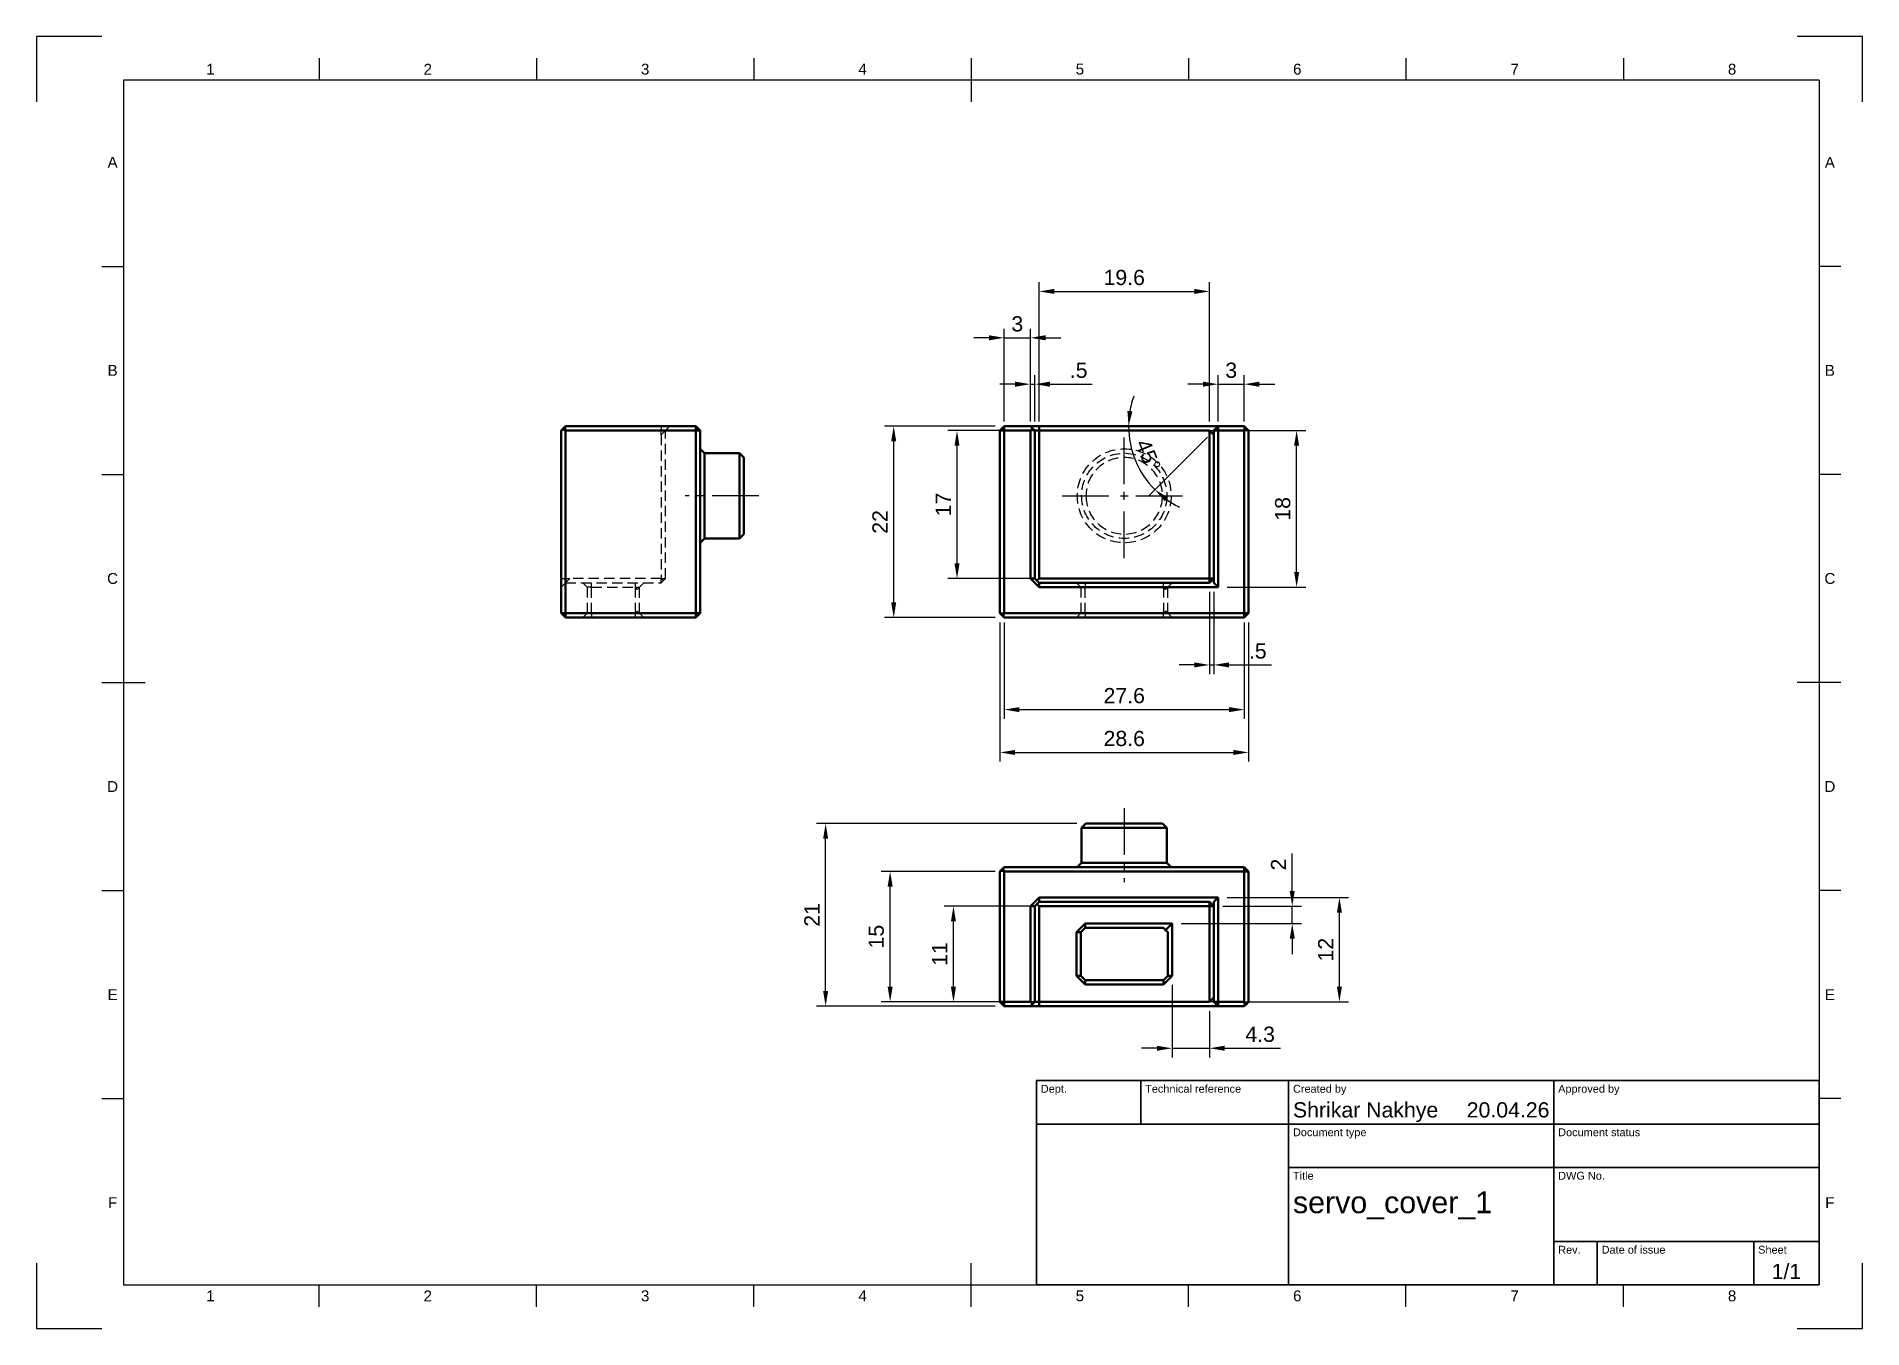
# Model space of a CAD drawing. Header units: millimetres. Extents: x 0 to 420, y 0 to 297.
import ezdxf
from ezdxf.enums import TextEntityAlignment as Align

# ---------------------------------------------------------------- set-up
doc = ezdxf.new("R2010")
doc.units = ezdxf.units.MM
doc.header["$LTSCALE"] = 0.75
doc.linetypes.add('CENTER2', pattern=[28.575, 19.05, -3.175, 3.175, -3.175])
doc.linetypes.add('HIDDEN2', pattern=[4.7625, 3.175, -1.5875])
for name, color, linetype, lineweight in [('BORDER', 7, 'Continuous', 25), ('FD_Dimensions', 7, 'Continuous', 25), ('Hidden', 7, 'HIDDEN2', 25), ('Smart Centers', 7, 'CENTER2', 25), ('TITLEBLOCK', 7, 'Continuous', 35), ('Visible', 7, 'Continuous', 50)]:
    doc.layers.add(name, color=color, linetype=linetype, lineweight=lineweight)
doc.styles.add('FusionTitle', font='Arial.ttf')
doc.styles.get("Standard").update_dxf_attribs({"font": 'Arial.ttf'})
doc.dimstyles.new('Dim-ISO-25', dxfattribs={"dimtxt": 3.5, "dimasz": 3.5, "dimexe": 2.1, "dimexo": 2.1, "dimgap": 1.4, "dimtad": 1, "dimzin": 12, "dimdsep": 46, "dimtxsty": 'Standard', "dimcen": 0, "dimazin": 3, "dimtp": 0.1, "dimtm": 0.1, "dimtfac": 0.714286, "dimtmove": 0, "dimatfit": 3, "dimfxl": 1, "dimtzin": 12, "dimarcsym": 0})

# ---------------------------------------------------------------- blocks, each defined once
blk = doc.blocks.new('ISO_A3_SHEET')
at = {"layer": 'BORDER'}
for p, q in [((65, 292), (65, 287)), ((115, 292), (115, 287)), ((165, 292), (165, 287)), ((215, 292), (215, 282)), ((265, 292), (265, 287)), ((315, 292), (315, 287)), ((365, 292), (365, 287)), ((410, 287), (20, 287)), ((20, 287), (20, 10)), ((410, 287), (410, 10)), ((15, 244.16666), (20, 244.16666)), ((415, 244.16666), (410, 244.16666)), ((15, 196.33333), (20, 196.33333)), ((415, 196.33333), (410, 196.33333)), ((15, 148.5), (25, 148.5)), ((415, 148.5), (405, 148.5)), ((15, 100.66667), (20, 100.66667)), ((415, 100.66667), (410, 100.66667)), ((15, 52.83334), (20, 52.83334)), ((415, 52.83334), (410, 52.83334)), ((215, 5), (215, 15)), ((20, 10), (410, 10)), ((65, 5), (65, 10)), ((115, 5), (115, 10)), ((165, 5), (165, 10)), ((265, 5), (265, 10)), ((315, 5), (315, 10)), ((365, 5), (365, 10))]:
    blk.add_line(p, q, dxfattribs=at)
at = {"layer": 'Defpoints'}
for p, q in [((15, 297), (0, 297)), ((0, 297), (0, 282)), ((420, 297), (405, 297)), ((420, 282), (420, 297)), ((0, 15), (0, 0)), ((420, 0), (420, 15)), ((0, 0), (15, 0)), ((405, 0), (420, 0))]:
    blk.add_line(p, q, dxfattribs=at)
at = {"layer": 'BORDER', "style": 'FusionTitle'}
for s, p in [('1', (40, 289.5)), ('2', (90, 289.5)), ('3', (140, 289.5)), ('4', (190, 289.5)), ('5', (240, 289.5)), ('6', (290, 289.5)), ('7', (340, 289.5)), ('8', (390, 289.5)), ('A', (17.5, 268.08333)), ('A', (412.5, 268.08333)), ('B', (17.5, 220.25)), ('B', (412.5, 220.25)), ('C', (17.5, 172.41667)), ('C', (412.5, 172.41667)), ('D', (17.5, 124.58334)), ('D', (412.5, 124.58334)), ('E', (17.5, 76.75001)), ('E', (412.5, 76.75001)), ('F', (17.5, 28.91668)), ('F', (412.5, 28.91668)), ('1', (40, 7.5)), ('2', (90, 7.5)), ('3', (140, 7.5)), ('4', (190, 7.5)), ('5', (240, 7.5)), ('6', (290, 7.5)), ('7', (340, 7.5)), ('8', (390, 7.5))]:
    blk.add_text(s, height=2.5, dxfattribs=at).set_placement(p, align=Align.MIDDLE)
blk = doc.blocks.new('ISO_TITLEBLOCK')
at = {"layer": 'TITLEBLOCK'}
for p, q in [((0, 47), (-180, 47)), ((-180, 47), (-180, 0)), ((-156, 37), (-156, 47)), ((-122, 0), (-122, 47)), ((-61, 0), (-61, 47)), ((0, 0), (0, 47)), ((-180, 37), (0, 37)), ((-122, 27), (0, 27)), ((-61, 10), (0, 10)), ((-51, 0), (-51, 10)), ((-15, 0), (-15, 10)), ((-180, 0), (0, 0))]:
    blk.add_line(p, q, dxfattribs=at)
at = {"layer": 'TITLEBLOCK', "style": 'FusionTitle'}
for s, p in [('Dept.', (-179, 46)), ('Technical reference', (-155, 46)), ('Created by', (-121, 46)), ('Approved by', (-60, 46)), ('Document type', (-121, 36)), ('Document status', (-60, 36)), ('Title', (-121, 26)), ('DWG No.', (-60, 26)), ('Rev.', (-60, 9)), ('Date of issue', (-50, 9)), ('Sheet', (-14, 9))]:
    blk.add_text(s, height=1.8, dxfattribs=at).set_placement(p, align=Align.TOP_LEFT)
for tag, height, p in [('DEPT', 3.5, (-179, 42)), ('TECHNICAL_REFERENCE', 3.5, (-155, 42)), ('CREATED_BY', 3.5, (-121, 42)), ('APPROVED_BY', 3.5, (-60, 42)), ('DOCUMENT_TYPE', 3.5, (-121, 32)), ('DOCUMENT_STATUS', 3.5, (-60, 32)), ('TITLE_1', 5, (-121, 21.5)), ('TITLE_2', 5, (-121, 14)), ('TITLE_3', 5, (-121, 6.5)), ('DATE_OF_ISSUE', 3.5, (-50, 5))]:
    blk.add_attdef(tag, text='', height=height, dxfattribs=at).set_placement(p, align=Align.TOP_LEFT)
for tag, p in [('CREATED_DATE', (-62, 42)), ('APPROVED_DATE', (-0.99, 42))]:
    blk.add_attdef(tag, text='', height=3.5, dxfattribs=at).set_placement(p, align=Align.TOP_RIGHT)
for tag, height, p in [('DRAWING_NUMBER', 5, (-30.5, 19.75)), ('REV', 3.5, (-56, 4.85)), ('SHEET', 3.5, (-7.5, 4.85))]:
    blk.add_attdef(tag, text='', height=height, dxfattribs=at).set_placement(p, align=Align.TOP_CENTER)
blk = doc.blocks.new('*U6')
at = {"layer": 'Smart Centers', "color": 0, "ltscale": 0.75, "transparency": 16777216}
for p, q in [((0, 2.678906), (0, 14.3)), ((-14.3, 0), (-2.678906, 0)), ((2.678906, 0), (14.3, 0)), ((0, -14.3), (0, -2.678906))]:
    blk.add_line(p, q, dxfattribs=at)
at = {"layer": 'Smart Centers', "color": 0, "linetype": 'Continuous', "ltscale": 0.75, "transparency": 16777216}
for p, q in [((-0.892969, 0), (0.892969, 0)), ((0, -0.892969), (0, 0.892969))]:
    blk.add_line(p, q, dxfattribs=at)
blk = doc.blocks.new('*U7')
at = {"layer": 'Smart Centers', "color": 0, "ltscale": 0.75, "transparency": 16777216}
blk.add_line((13, 0), (-4, 0), dxfattribs=at)
blk = doc.blocks.new('*U8')
at = {"layer": 'Smart Centers', "color": 0, "ltscale": 0.75, "transparency": 16777216}
blk.add_line((13, 0), (-4, 0), dxfattribs=at)
blk = doc.blocks.new('*U9')
at = {"layer": 'Smart Centers', "color": 0, "ltscale": 0.75, "transparency": 16777216}
blk.add_line((13, 0), (-4, 0), dxfattribs=at)
blk = doc.blocks.new('*U10')
at = {"layer": 'Smart Centers', "color": 0, "ltscale": 0.75, "transparency": 16777216}
blk.add_line((0, 13), (0, -4), dxfattribs=at)
blk = doc.blocks.new('*U11')
at = {"layer": 'Smart Centers', "color": 0, "ltscale": 0.75, "transparency": 16777216}
blk.add_line((13, 0), (-4, 0), dxfattribs=at)
blk = doc.blocks.new('*U12')
at = {"layer": 'Smart Centers', "color": 0, "ltscale": 0.75, "transparency": 16777216}
blk.add_line((0, 13), (0, -4), dxfattribs=at)
blk = doc.blocks.new('*D30')
at = {"layer": 'Defpoints', "color": 0, "transparency": 16777216}
for p in [(221.595313, 164.414063), (278.795312, 164.414063), (278.795312, 132.421875)]:
    blk.add_point(p, dxfattribs=at)
at = {"layer": 'FD_Dimensions', "color": 0, "lineweight": -2, "transparency": 16777216}
for p, q in [((221.595313, 162.314063), (221.595313, 130.321875)), ((278.795312, 162.314063), (278.795312, 130.321875)), ((225.095313, 132.421875), (275.295312, 132.421875))]:
    blk.add_line(p, q, dxfattribs=at)
at = {"layer": 'FD_Dimensions', "color": 0, "transparency": 16777216}
for points in [[(225.095313, 133.005208), (225.095313, 131.838542), (221.595313, 132.421875)], [(275.295312, 133.005208), (275.295312, 131.838542), (278.795312, 132.421875)]]:
    blk.add_solid(points, dxfattribs=at)
at = {"layer": 'FD_Dimensions', "color": 0, "transparency": 16777216, "insert": (250.195313, 135.60888), "char_height": 3.5, "attachment_point": 5}
blk.add_mtext('28.6', dxfattribs=at)
blk = doc.blocks.new('*D31')
at = {"layer": 'Defpoints', "color": 0, "transparency": 16777216}
for p in [(197.165625, 207.414063), (222.595313, 207.414063), (222.595313, 163.414063)]:
    blk.add_point(p, dxfattribs=at)
at = {"layer": 'FD_Dimensions', "color": 0, "lineweight": -2, "transparency": 16777216}
for p, q in [((220.495313, 207.414063), (195.065625, 207.414063)), ((197.165625, 166.914063), (197.165625, 203.914063)), ((220.495313, 163.414063), (195.065625, 163.414063))]:
    blk.add_line(p, q, dxfattribs=at)
at = {"layer": 'FD_Dimensions', "color": 0, "transparency": 16777216}
for points in [[(196.582292, 203.914063), (197.748958, 203.914063), (197.165625, 207.414063)], [(196.582292, 166.914063), (197.748958, 166.914063), (197.165625, 163.414063)]]:
    blk.add_solid(points, dxfattribs=at)
at = {"layer": 'FD_Dimensions', "color": 0, "transparency": 16777216, "insert": (194.008463, 185.414063), "char_height": 3.5, "attachment_point": 5, "rotation": 90}
blk.add_mtext('22', dxfattribs=at)
blk = doc.blocks.new('*D32')
at = {"layer": 'Defpoints', "color": 0, "transparency": 16777216}
for p in [(181.5125, 116.078125), (241.395313, 116.078125), (222.595313, 74.078125)]:
    blk.add_point(p, dxfattribs=at)
at = {"layer": 'FD_Dimensions', "color": 0, "lineweight": -2, "transparency": 16777216}
for p, q in [((239.295313, 116.078125), (179.4125, 116.078125)), ((181.5125, 77.578125), (181.5125, 112.578125)), ((220.495313, 74.078125), (179.4125, 74.078125))]:
    blk.add_line(p, q, dxfattribs=at)
at = {"layer": 'FD_Dimensions', "color": 0, "transparency": 16777216}
for points in [[(180.929167, 112.578125), (182.095833, 112.578125), (181.5125, 116.078125)], [(180.929167, 77.578125), (182.095833, 77.578125), (181.5125, 74.078125)]]:
    blk.add_solid(points, dxfattribs=at)
at = {"layer": 'FD_Dimensions', "color": 0, "transparency": 16777216, "insert": (178.355338, 95.078125), "char_height": 3.5, "attachment_point": 5, "rotation": 90}
blk.add_mtext('21', dxfattribs=at)
blk = doc.blocks.new('*D33')
at = {"layer": 'Defpoints', "color": 0, "transparency": 16777216}
for p in [(261.195313, 81.078125), (269.795312, 75.078125), (269.795312, 64.414062)]:
    blk.add_point(p, dxfattribs=at)
at = {"layer": 'FD_Dimensions', "color": 0, "lineweight": -2, "transparency": 16777216}
for p, q in [((261.195313, 78.978125), (261.195313, 62.314062)), ((269.795312, 72.978125), (269.795312, 62.314062)), ((257.695313, 64.414062), (254.195313, 64.414062)), ((261.195313, 64.414062), (269.795312, 64.414062)), ((273.295312, 64.414062), (286.108273, 64.414062))]:
    blk.add_line(p, q, dxfattribs=at)
at = {"layer": 'FD_Dimensions', "color": 0, "transparency": 16777216}
for points in [[(257.695313, 64.997396), (257.695313, 63.830729), (261.195313, 64.414062)], [(273.295312, 64.997396), (273.295312, 63.830729), (269.795312, 64.414062)]]:
    blk.add_solid(points, dxfattribs=at)
at = {"layer": 'FD_Dimensions', "color": 0, "transparency": 16777216, "insert": (281.451793, 67.602262), "char_height": 3.5, "attachment_point": 5}
blk.add_mtext('4.3', dxfattribs=at)
blk = doc.blocks.new('*D34')
at = {"layer": 'Defpoints', "color": 0, "transparency": 16777216}
for p in [(270.795312, 97.078125), (288.842188, 97.078125), (261.195313, 93.078125)]:
    blk.add_point(p, dxfattribs=at)
at = {"layer": 'FD_Dimensions', "color": 0, "lineweight": -2, "transparency": 16777216}
for p, q in [((288.842188, 100.578125), (288.842188, 109.196338)), ((272.895312, 97.078125), (290.942188, 97.078125)), ((288.842188, 93.078125), (288.842188, 97.078125)), ((263.295313, 93.078125), (290.942188, 93.078125)), ((288.842188, 89.578125), (288.842188, 86.078125))]:
    blk.add_line(p, q, dxfattribs=at)
at = {"layer": 'FD_Dimensions', "color": 0, "transparency": 16777216}
for points in [[(288.258854, 100.578125), (289.425521, 100.578125), (288.842188, 97.078125)], [(288.258854, 89.578125), (289.425521, 89.578125), (288.842188, 93.078125)]]:
    blk.add_solid(points, dxfattribs=at)
at = {"layer": 'FD_Dimensions', "color": 0, "transparency": 16777216, "insert": (285.685025, 106.637231), "char_height": 3.5, "attachment_point": 5, "rotation": 90}
blk.add_mtext('2', dxfattribs=at)
blk = doc.blocks.new('*D35')
at = {"layer": 'Defpoints', "color": 0, "transparency": 16777216}
for p in [(222.595313, 164.414063), (277.795312, 164.414063), (277.795312, 142.265625)]:
    blk.add_point(p, dxfattribs=at)
at = {"layer": 'FD_Dimensions', "color": 0, "lineweight": -2, "transparency": 16777216}
for p, q in [((222.595313, 162.314063), (222.595313, 140.165625)), ((277.795312, 162.314063), (277.795312, 140.165625)), ((226.095313, 142.265625), (274.295312, 142.265625))]:
    blk.add_line(p, q, dxfattribs=at)
at = {"layer": 'FD_Dimensions', "color": 0, "transparency": 16777216}
for points in [[(226.095313, 142.848958), (226.095313, 141.682292), (222.595313, 142.265625)], [(274.295312, 142.848958), (274.295312, 141.682292), (277.795312, 142.265625)]]:
    blk.add_solid(points, dxfattribs=at)
at = {"layer": 'FD_Dimensions', "color": 0, "transparency": 16777216, "insert": (250.195313, 145.45263), "char_height": 3.5, "attachment_point": 5}
blk.add_mtext('27.6', dxfattribs=at)
blk = doc.blocks.new('*D36')
at = {"layer": 'Defpoints', "color": 0, "transparency": 16777216}
for p in [(269.795312, 238.40625), (230.595313, 206.414063), (269.795312, 206.414063)]:
    blk.add_point(p, dxfattribs=at)
at = {"layer": 'FD_Dimensions', "color": 0, "lineweight": -2, "transparency": 16777216}
for p, q in [((230.595313, 208.514063), (230.595313, 240.50625)), ((269.795312, 208.514063), (269.795312, 240.50625)), ((234.095313, 238.40625), (266.295312, 238.40625))]:
    blk.add_line(p, q, dxfattribs=at)
at = {"layer": 'FD_Dimensions', "color": 0, "transparency": 16777216}
for points in [[(234.095313, 238.989583), (234.095313, 237.822917), (230.595313, 238.40625)], [(266.295312, 238.989583), (266.295312, 237.822917), (269.795312, 238.40625)]]:
    blk.add_solid(points, dxfattribs=at)
at = {"layer": 'FD_Dimensions', "color": 0, "transparency": 16777216, "insert": (250.195313, 241.593255), "char_height": 3.5, "attachment_point": 5}
blk.add_mtext('19.6', dxfattribs=at)
blk = doc.blocks.new('*D37')
at = {"layer": 'Defpoints', "color": 0, "transparency": 16777216}
for p in [(271.795312, 206.414063), (289.842187, 206.414063), (271.795312, 170.414063)]:
    blk.add_point(p, dxfattribs=at)
at = {"layer": 'FD_Dimensions', "color": 0, "lineweight": -2, "transparency": 16777216}
for p, q in [((273.895312, 206.414063), (291.942187, 206.414063)), ((289.842187, 173.914063), (289.842187, 202.914063)), ((273.895312, 170.414063), (291.942187, 170.414063))]:
    blk.add_line(p, q, dxfattribs=at)
at = {"layer": 'FD_Dimensions', "color": 0, "transparency": 16777216}
for points in [[(289.258854, 202.914063), (290.425521, 202.914063), (289.842187, 206.414063)], [(289.258854, 173.914063), (290.425521, 173.914063), (289.842187, 170.414063)]]:
    blk.add_solid(points, dxfattribs=at)
at = {"layer": 'FD_Dimensions', "color": 0, "transparency": 16777216, "insert": (286.655182, 188.414063), "char_height": 3.5, "attachment_point": 5, "rotation": 90}
blk.add_mtext('18', dxfattribs=at)
blk = doc.blocks.new('*D38')
at = {"layer": 'Defpoints', "color": 0, "transparency": 16777216}
for p in [(211.728125, 206.414063), (230.595313, 206.414063), (230.595313, 172.414063)]:
    blk.add_point(p, dxfattribs=at)
at = {"layer": 'FD_Dimensions', "color": 0, "lineweight": -2, "transparency": 16777216}
for p, q in [((228.495313, 206.414063), (209.628125, 206.414063)), ((211.728125, 175.914063), (211.728125, 202.914063)), ((228.495313, 172.414063), (209.628125, 172.414063))]:
    blk.add_line(p, q, dxfattribs=at)
at = {"layer": 'FD_Dimensions', "color": 0, "transparency": 16777216}
for points in [[(211.144792, 202.914063), (212.311458, 202.914063), (211.728125, 206.414063)], [(211.144792, 175.914063), (212.311458, 175.914063), (211.728125, 172.414063)]]:
    blk.add_solid(points, dxfattribs=at)
at = {"layer": 'FD_Dimensions', "color": 0, "transparency": 16777216, "insert": (208.570963, 189.414063), "char_height": 3.5, "attachment_point": 5, "rotation": 90}
blk.add_mtext('17', dxfattribs=at)
blk = doc.blocks.new('*D39')
at = {"layer": 'Defpoints', "color": 0, "transparency": 16777216}
for p in [(277.795312, 217.078125), (271.795312, 206.414063), (277.795312, 206.414063)]:
    blk.add_point(p, dxfattribs=at)
at = {"layer": 'FD_Dimensions', "color": 0, "lineweight": -2, "transparency": 16777216}
for p, q in [((271.795312, 208.514063), (271.795312, 219.178125)), ((277.795312, 208.514063), (277.795312, 219.178125)), ((268.295312, 217.078125), (264.795312, 217.078125)), ((271.795312, 217.078125), (277.795312, 217.078125)), ((281.295312, 217.078125), (284.795312, 217.078125))]:
    blk.add_line(p, q, dxfattribs=at)
at = {"layer": 'FD_Dimensions', "color": 0, "transparency": 16777216}
for points in [[(268.295312, 217.661458), (268.295312, 216.494792), (271.795312, 217.078125)], [(281.295312, 217.661458), (281.295312, 216.494792), (277.795312, 217.078125)]]:
    blk.add_solid(points, dxfattribs=at)
at = {"layer": 'FD_Dimensions', "color": 0, "transparency": 16777216, "insert": (274.795312, 220.266324), "char_height": 3.5, "attachment_point": 5}
blk.add_mtext('3', dxfattribs=at)
blk = doc.blocks.new('*D40')
at = {"layer": 'Defpoints', "color": 0, "transparency": 16777216}
for p in [(228.595313, 227.742188), (222.595313, 206.414063), (228.595313, 206.414063)]:
    blk.add_point(p, dxfattribs=at)
at = {"layer": 'FD_Dimensions', "color": 0, "lineweight": -2, "transparency": 16777216}
for p, q in [((219.095313, 227.742188), (215.595313, 227.742188)), ((222.595313, 208.514063), (222.595313, 229.842188)), ((222.595313, 227.742188), (228.595313, 227.742188)), ((228.595313, 208.514063), (228.595313, 229.842188)), ((232.095313, 227.742188), (235.595313, 227.742188))]:
    blk.add_line(p, q, dxfattribs=at)
at = {"layer": 'FD_Dimensions', "color": 0, "transparency": 16777216}
for points in [[(219.095313, 228.325521), (219.095313, 227.158854), (222.595313, 227.742188)], [(232.095313, 228.325521), (232.095313, 227.158854), (228.595313, 227.742188)]]:
    blk.add_solid(points, dxfattribs=at)
at = {"layer": 'FD_Dimensions', "color": 0, "transparency": 16777216, "insert": (225.595313, 230.930387), "char_height": 3.5, "attachment_point": 5}
blk.add_mtext('3', dxfattribs=at)
blk = doc.blocks.new('*D41')
at = {"layer": 'Defpoints', "color": 0, "transparency": 16777216}
for p in [(269.795312, 171.414063), (270.795312, 171.414063), (270.795312, 152.546875)]:
    blk.add_point(p, dxfattribs=at)
at = {"layer": 'FD_Dimensions', "color": 0, "lineweight": -2, "transparency": 16777216}
for p, q in [((269.795312, 169.314063), (269.795312, 150.446875)), ((270.795312, 169.314063), (270.795312, 150.446875)), ((266.295312, 152.546875), (262.795312, 152.546875)), ((269.795312, 152.546875), (270.795312, 152.546875)), ((274.295312, 152.546875), (284.033239, 152.546875))]:
    blk.add_line(p, q, dxfattribs=at)
at = {"layer": 'FD_Dimensions', "color": 0, "transparency": 16777216}
for points in [[(266.295312, 153.130208), (266.295312, 151.963542), (269.795312, 152.546875)], [(274.295312, 153.130208), (274.295312, 151.963542), (270.795312, 152.546875)]]:
    blk.add_solid(points, dxfattribs=at)
at = {"layer": 'FD_Dimensions', "color": 0, "transparency": 16777216, "insert": (280.914276, 155.726718), "char_height": 3.5, "attachment_point": 5}
blk.add_mtext('.5', dxfattribs=at)
blk = doc.blocks.new('*D42')
at = {"layer": 'Defpoints', "color": 0, "transparency": 16777216}
for p in [(196.345313, 105.078125), (222.595313, 105.078125), (222.595313, 75.078125)]:
    blk.add_point(p, dxfattribs=at)
at = {"layer": 'FD_Dimensions', "color": 0, "lineweight": -2, "transparency": 16777216}
for p, q in [((220.495313, 105.078125), (194.245313, 105.078125)), ((196.345313, 78.578125), (196.345313, 101.578125)), ((220.495313, 75.078125), (194.245313, 75.078125))]:
    blk.add_line(p, q, dxfattribs=at)
at = {"layer": 'FD_Dimensions', "color": 0, "transparency": 16777216}
for points in [[(195.761979, 101.578125), (196.928646, 101.578125), (196.345313, 105.078125)], [(195.761979, 78.578125), (196.928646, 78.578125), (196.345313, 75.078125)]]:
    blk.add_solid(points, dxfattribs=at)
at = {"layer": 'FD_Dimensions', "color": 0, "transparency": 16777216, "insert": (193.158307, 90.078125), "char_height": 3.5, "attachment_point": 5, "rotation": 90}
blk.add_mtext('15', dxfattribs=at)
blk = doc.blocks.new('*D43')
at = {"layer": 'Defpoints', "color": 0, "transparency": 16777216}
for p in [(271.795312, 99.078125), (299.685937, 99.078125), (271.795312, 75.078125)]:
    blk.add_point(p, dxfattribs=at)
at = {"layer": 'FD_Dimensions', "color": 0, "lineweight": -2, "transparency": 16777216}
for p, q in [((273.895312, 99.078125), (301.785937, 99.078125)), ((299.685937, 78.578125), (299.685937, 95.578125)), ((273.895312, 75.078125), (301.785937, 75.078125))]:
    blk.add_line(p, q, dxfattribs=at)
at = {"layer": 'FD_Dimensions', "color": 0, "transparency": 16777216}
for points in [[(299.102604, 95.578125), (300.269271, 95.578125), (299.685937, 99.078125)], [(299.102604, 78.578125), (300.269271, 78.578125), (299.685937, 75.078125)]]:
    blk.add_solid(points, dxfattribs=at)
at = {"layer": 'FD_Dimensions', "color": 0, "transparency": 16777216, "insert": (296.528775, 87.078125), "char_height": 3.5, "attachment_point": 5, "rotation": 90}
blk.add_mtext('12', dxfattribs=at)
blk = doc.blocks.new('*D44')
at = {"layer": 'Defpoints', "color": 0, "transparency": 16777216}
for p in [(210.907813, 97.078125), (230.595313, 97.078125), (230.595313, 75.078125)]:
    blk.add_point(p, dxfattribs=at)
at = {"layer": 'FD_Dimensions', "color": 0, "lineweight": -2, "transparency": 16777216}
for p, q in [((228.495313, 97.078125), (208.807813, 97.078125)), ((210.907813, 78.578125), (210.907813, 93.578125)), ((228.495313, 75.078125), (208.807813, 75.078125))]:
    blk.add_line(p, q, dxfattribs=at)
at = {"layer": 'FD_Dimensions', "color": 0, "transparency": 16777216}
for points in [[(210.324479, 93.578125), (211.491146, 93.578125), (210.907813, 97.078125)], [(210.324479, 78.578125), (211.491146, 78.578125), (210.907813, 75.078125)]]:
    blk.add_solid(points, dxfattribs=at)
at = {"layer": 'FD_Dimensions', "color": 0, "transparency": 16777216, "insert": (207.75065, 86.078125), "char_height": 3.5, "attachment_point": 5, "rotation": 90}
blk.add_mtext('11', dxfattribs=at)
blk = doc.blocks.new('*D45')
at = {"layer": 'Defpoints', "color": 0, "transparency": 16777216}
for p in [(229.595313, 217.078125), (228.595313, 207.414063), (229.595313, 206.414063)]:
    blk.add_point(p, dxfattribs=at)
at = {"layer": 'FD_Dimensions', "color": 0, "lineweight": -2, "transparency": 16777216}
for p, q in [((228.595313, 209.514063), (228.595313, 219.178125)), ((229.595313, 208.514063), (229.595313, 219.178125)), ((225.095313, 217.078125), (221.595313, 217.078125)), ((228.595313, 217.078125), (229.595313, 217.078125)), ((233.095313, 217.078125), (242.833239, 217.078125))]:
    blk.add_line(p, q, dxfattribs=at)
at = {"layer": 'FD_Dimensions', "color": 0, "transparency": 16777216}
for points in [[(225.095313, 217.661458), (225.095313, 216.494792), (228.595313, 217.078125)], [(233.095313, 217.661458), (233.095313, 216.494792), (229.595313, 217.078125)]]:
    blk.add_solid(points, dxfattribs=at)
at = {"layer": 'FD_Dimensions', "color": 0, "transparency": 16777216, "insert": (239.714276, 220.257968), "char_height": 3.5, "attachment_point": 5}
blk.add_mtext('.5', dxfattribs=at)
blk = doc.blocks.new('*D46')
at = {"layer": 'Defpoints', "color": 0, "transparency": 16777216}
for p in [(230.595313, 207.414063), (270.795312, 206.414063), (271.795312, 207.414063), (271.795312, 207.414063), (251.89724, 202.08239)]:
    blk.add_point(p, dxfattribs=at)
at = {"layer": 'FD_Dimensions', "color": 0, "lineweight": -2, "transparency": 16777216}
blk.add_line((269.310388, 204.929138), (255.743989, 191.362739), dxfattribs=at)
for start, end in [(160.507066, 170.253533), (180, 225), (234.746467, 244.492934)]:
    blk.add_arc((271.795312, 207.414063), 20.6, start, end, dxfattribs=at)
at = {"layer": 'FD_Dimensions', "color": 0, "transparency": 16777216}
for points in [[(252.073867, 210.851855), (250.911418, 210.950965), (251.195312, 207.414063)], [(259.529137, 190.145951), (260.281031, 191.038008), (257.228913, 192.847663)]]:
    blk.add_solid(points, dxfattribs=at)
at = {"layer": 'FD_Dimensions', "color": 0, "transparency": 16777216, "insert": (255.701186, 200.747657), "char_height": 3.5, "attachment_point": 5, "rotation": 292.49996686}
blk.add_mtext('45°', dxfattribs=at)

msp = doc.modelspace()

# ---------------------------------------------------------------- linework, layer by layer
at = {"layer": 'Hidden', "extrusion": (-1, 2e-16, 2.967e-13)}
for p, q in [((121.6625, 206.414063), (120.6625, 206.414063)), ((121.6625, 207.414063), (121.6625, 206.414063)), ((143.6625, 207.414063), (143.6625, 206.414063)), ((143.6625, 205.414063), (143.6625, 206.414063)), ((144.6625, 206.414063), (143.6625, 205.414063)), ((144.6625, 206.414063), (145.6625, 207.414063)), ((144.6625, 172.414063), (144.6625, 206.414063)), ((151.6625, 206.414063), (152.1625, 206.914063)), ((143.6625, 205.414063), (143.6625, 172.414063)), ((120.6625, 172.414063), (121.6625, 172.414063)), ((121.6625, 172.414063), (122.6625, 172.414063)), ((122.6625, 172.414063), (121.6625, 171.414063)), ((143.6625, 172.414063), (122.6625, 172.414063)), ((143.6625, 172.414063), (144.1625, 171.914063)), ((143.6625, 172.414063), (144.6625, 172.414063)), ((143.6625, 171.414063), (143.6625, 172.414063)), ((143.6625, 171.414063), (144.6625, 172.414063)), ((120.6625, 170.414063), (121.6625, 171.414063)), ((121.6625, 171.414063), (143.6625, 171.414063)), ((126.6625, 170.414063), (125.6625, 171.414063)), ((126.6625, 170.414063), (126.6625, 164.414063)), ((127.6625, 170.414063), (126.6625, 170.414063)), ((127.6625, 170.414063), (127.6625, 171.414063)), ((127.6625, 170.414063), (137.6625, 170.414063)), ((127.6625, 164.414063), (127.6625, 170.414063)), ((137.6625, 171.414063), (137.6625, 170.414063)), ((137.6625, 170.414063), (137.6625, 164.414063)), ((137.6625, 170.414063), (138.6625, 170.414063)), ((138.1625, 169.914063), (137.6625, 170.414063)), ((138.1625, 169.914063), (139.6625, 171.414063)), ((138.6625, 164.414063), (138.6625, 170.414063)), ((121.1625, 163.914063), (121.6625, 164.414063)), ((125.6625, 163.414063), (126.6625, 164.414063)), ((127.6625, 164.414063), (127.6625, 163.414063)), ((137.6625, 164.414063), (138.1625, 164.914063)), ((137.6625, 164.414063), (137.6625, 163.414063)), ((139.6625, 163.414063), (138.1625, 164.914063))]:
    msp.add_line(p, q, dxfattribs=at)
at = {"layer": 'Hidden'}
for p, q in [((222.595313, 206.414063), (222.095313, 206.914063)), ((228.595313, 206.414063), (229.595313, 206.414063)), ((269.795312, 206.414063), (270.795312, 206.414063)), ((277.795312, 206.414063), (277.795312, 207.414063)), ((278.795312, 206.414063), (277.795312, 206.414063)), ((239.195313, 171.414063), (240.195313, 170.414063)), ((240.195313, 170.414063), (240.195313, 164.414063)), ((241.195313, 171.414063), (241.195313, 170.414063)), ((241.195313, 164.414063), (241.195313, 170.414063)), ((259.195313, 170.414063), (259.195313, 171.414063)), ((259.195313, 170.414063), (259.195313, 164.414063)), ((259.195313, 170.414063), (259.695313, 169.914063)), ((259.695313, 169.914063), (260.195313, 170.414063)), ((260.195313, 170.414063), (261.195313, 171.414063)), ((260.195313, 164.414063), (260.195313, 170.414063)), ((222.595313, 164.414063), (221.595313, 164.414063)), ((222.595313, 163.414063), (222.595313, 164.414063)), ((240.195313, 164.414063), (239.195313, 163.414063)), ((241.195313, 164.414063), (241.195313, 163.414063)), ((259.695313, 164.914063), (259.195313, 164.414063)), ((259.195313, 163.414063), (259.195313, 164.414063)), ((260.195313, 164.414063), (259.695313, 164.914063)), ((260.195313, 164.414063), (261.195313, 163.414063))]:
    msp.add_line(p, q, dxfattribs=at)
at = {"layer": 'Hidden', "extrusion": (-1e-16, -1, 2.966e-13)}
for p, q in [((222.595313, 105.078125), (221.595313, 105.078125)), ((222.595313, 105.078125), (222.595313, 106.078125)), ((222.095313, 74.578125), (222.595313, 75.078125)), ((229.595313, 75.078125), (228.595313, 75.078125)), ((270.795312, 75.078125), (269.795312, 75.078125)), ((277.795312, 75.078125), (278.795312, 75.078125)), ((277.795312, 74.078125), (277.795312, 75.078125))]:
    msp.add_line(p, q, dxfattribs=at)
at = {"layer": 'Hidden'}
for radius in [10.8, 9.8]:
    msp.add_circle((250.195313, 191.414063), radius, dxfattribs=at)
at = {"layer": 'Hidden', "extrusion": (0, 0, -1)}
msp.add_circle((-250.195313, 191.414063), 8.8, dxfattribs=at)
at = {"layer": 'Visible', "extrusion": (-1, 2e-16, 2.967e-13)}
for p, q in [((121.1625, 206.914063), (120.6625, 206.414063)), ((120.6625, 164.414063), (120.6625, 206.414063)), ((121.6625, 207.414063), (121.1625, 206.914063)), ((121.1625, 206.914063), (121.6625, 206.414063)), ((121.6625, 207.414063), (151.6625, 207.414063)), ((151.6625, 206.414063), (121.6625, 206.414063)), ((121.6625, 206.414063), (121.6625, 164.414063)), ((152.6625, 206.414063), (151.6625, 207.414063)), ((151.6625, 206.414063), (151.6625, 207.414063)), ((151.6625, 164.414063), (151.6625, 206.414063)), ((151.6625, 206.414063), (152.6625, 206.414063)), ((152.6625, 206.414063), (152.6625, 164.414063)), ((153.6625, 201.214063), (152.6625, 202.214063)), ((153.6625, 201.214063), (153.6625, 181.614063)), ((161.6625, 201.214063), (153.6625, 201.214063)), ((161.6625, 181.614063), (161.6625, 201.214063)), ((162.6625, 200.214063), (161.6625, 201.214063)), ((162.6625, 182.614063), (162.6625, 200.214063)), ((153.6625, 181.614063), (152.6625, 180.614063)), ((161.6625, 181.614063), (153.6625, 181.614063)), ((162.6625, 182.614063), (161.6625, 181.614063)), ((120.6625, 164.414063), (121.6625, 163.414063)), ((120.6625, 164.414063), (121.6625, 164.414063)), ((121.6625, 164.414063), (151.6625, 164.414063)), ((121.6625, 163.414063), (121.6625, 164.414063)), ((151.6625, 163.414063), (152.6625, 164.414063)), ((151.6625, 164.414063), (151.6625, 163.414063)), ((151.6625, 164.414063), (152.6625, 164.414063)), ((151.6625, 163.414063), (121.6625, 163.414063))]:
    msp.add_line(p, q, dxfattribs=at)
at = {"layer": 'Visible'}
for p, q in [((222.595313, 207.414063), (221.595313, 206.414063)), ((221.595313, 164.414063), (221.595313, 206.414063)), ((221.595313, 206.414063), (222.595313, 206.414063)), ((222.595313, 207.414063), (228.595313, 207.414063)), ((222.595313, 207.414063), (222.595313, 206.414063)), ((228.595313, 206.414063), (222.595313, 206.414063)), ((222.595313, 206.414063), (222.595313, 164.414063)), ((230.595313, 207.414063), (228.595313, 207.414063)), ((228.595313, 207.414063), (229.095313, 206.914063)), ((229.095313, 206.914063), (228.595313, 206.414063)), ((228.595313, 172.414063), (228.595313, 206.414063)), ((229.095313, 206.914063), (229.595313, 206.414063)), ((229.595313, 206.414063), (229.595313, 172.414063)), ((229.595313, 206.414063), (230.595313, 206.414063)), ((230.595313, 207.414063), (271.795312, 207.414063)), ((230.595313, 207.414063), (230.595313, 206.414063)), ((230.595313, 206.414063), (230.595313, 172.414063)), ((269.795312, 206.414063), (230.595313, 206.414063)), ((269.795312, 172.414063), (269.795312, 206.414063)), ((269.795312, 206.414063), (270.795312, 205.414063)), ((271.795312, 207.414063), (270.795312, 206.414063)), ((270.795312, 171.414063), (270.795312, 206.414063)), ((270.795312, 206.414063), (271.795312, 206.414063)), ((271.795312, 207.414063), (277.795312, 207.414063)), ((271.795312, 207.414063), (271.795312, 206.414063)), ((277.795312, 206.414063), (271.795312, 206.414063)), ((271.795312, 206.414063), (271.795312, 170.414063)), ((277.795312, 207.414063), (278.295312, 206.914063)), ((278.295312, 206.914063), (277.795312, 206.414063)), ((277.795312, 164.414063), (277.795312, 206.414063)), ((278.295312, 206.914063), (278.795312, 206.414063)), ((278.795312, 206.414063), (278.795312, 164.414063)), ((228.595313, 172.414063), (230.595313, 170.414063)), ((228.595313, 172.414063), (229.595313, 172.414063)), ((229.595313, 172.414063), (230.595313, 171.414063)), ((230.095313, 171.914063), (230.595313, 172.414063)), ((230.595313, 172.414063), (269.795312, 172.414063)), ((270.795312, 172.414063), (269.795312, 171.414063)), ((270.795312, 172.414063), (269.795312, 172.414063)), ((269.795312, 171.414063), (269.795312, 172.414063)), ((230.595313, 171.414063), (269.795312, 171.414063)), ((230.595313, 170.414063), (230.595313, 171.414063)), ((271.795312, 170.414063), (230.595313, 170.414063)), ((271.795312, 170.414063), (270.795312, 171.414063)), ((222.095313, 163.914063), (221.595313, 164.414063)), ((222.595313, 164.414063), (222.095313, 163.914063)), ((222.095313, 163.914063), (222.595313, 163.414063)), ((222.595313, 164.414063), (277.795312, 164.414063)), ((277.795312, 163.414063), (278.795312, 164.414063)), ((277.795312, 164.414063), (277.795312, 163.414063)), ((277.795312, 164.414063), (278.795312, 164.414063)), ((277.795312, 163.414063), (222.595313, 163.414063))]:
    msp.add_line(p, q, dxfattribs=at)
at = {"layer": 'Visible', "extrusion": (-1e-16, -1, 2.966e-13)}
for p, q in [((241.395313, 116.078125), (240.395313, 115.078125)), ((259.995312, 115.078125), (240.395313, 115.078125)), ((240.395313, 115.078125), (240.395313, 107.078125)), ((258.995312, 116.078125), (241.395313, 116.078125)), ((258.995312, 116.078125), (259.995312, 115.078125)), ((259.995312, 115.078125), (259.995312, 107.078125)), ((221.595313, 105.078125), (222.095313, 105.578125)), ((221.595313, 75.078125), (221.595313, 105.078125)), ((222.595313, 106.078125), (222.095313, 105.578125)), ((222.095313, 105.578125), (222.595313, 105.078125)), ((222.595313, 106.078125), (277.795312, 106.078125)), ((277.795312, 105.078125), (222.595313, 105.078125)), ((222.595313, 105.078125), (222.595313, 75.078125)), ((240.395313, 107.078125), (239.395313, 106.078125)), ((240.395313, 107.078125), (259.995312, 107.078125)), ((259.995312, 107.078125), (260.995312, 106.078125)), ((277.795312, 106.078125), (277.795312, 105.078125)), ((278.795312, 105.078125), (277.795312, 106.078125)), ((277.795312, 75.078125), (277.795312, 105.078125)), ((278.795312, 105.078125), (277.795312, 105.078125)), ((278.795312, 105.078125), (278.795312, 75.078125)), ((230.595313, 99.078125), (228.595313, 97.078125)), ((228.595313, 75.078125), (228.595313, 97.078125)), ((228.595313, 97.078125), (229.595313, 97.078125)), ((229.595313, 97.078125), (230.595313, 98.078125)), ((229.595313, 97.078125), (229.595313, 75.078125)), ((230.595313, 97.078125), (230.095313, 97.578125)), ((230.595313, 99.078125), (271.795312, 99.078125)), ((230.595313, 99.078125), (230.595313, 98.078125)), ((269.795312, 98.078125), (230.595313, 98.078125)), ((269.795312, 97.078125), (230.595313, 97.078125)), ((230.595313, 97.078125), (230.595313, 75.078125)), ((269.795312, 98.078125), (270.795312, 97.078125)), ((269.795312, 97.078125), (269.795312, 98.078125)), ((269.795312, 75.078125), (269.795312, 97.078125)), ((269.795312, 97.078125), (270.795312, 97.078125)), ((270.795312, 98.078125), (271.795312, 99.078125)), ((270.795312, 75.078125), (270.795312, 98.078125)), ((271.795312, 99.078125), (271.795312, 75.078125)), ((241.195313, 93.078125), (239.195313, 91.078125)), ((241.195313, 93.078125), (261.195313, 93.078125)), ((241.195313, 93.078125), (241.195313, 92.078125)), ((259.695313, 91.578125), (261.195313, 93.078125)), ((261.195313, 93.078125), (261.195313, 81.078125)), ((239.195313, 81.078125), (239.195313, 91.078125)), ((239.195313, 91.078125), (240.195313, 91.078125)), ((240.195313, 91.078125), (241.195313, 92.078125)), ((240.195313, 91.078125), (240.195313, 81.078125)), ((259.195313, 92.078125), (241.195313, 92.078125)), ((259.195313, 92.078125), (259.695313, 91.578125)), ((259.695313, 91.578125), (260.195313, 91.078125)), ((260.195313, 81.078125), (260.195313, 91.078125)), ((239.195313, 81.078125), (241.195313, 79.078125)), ((239.195313, 81.078125), (240.195313, 81.078125)), ((241.195313, 80.078125), (240.195313, 81.078125)), ((241.195313, 80.078125), (259.195313, 80.078125)), ((241.195313, 79.078125), (241.195313, 80.078125)), ((259.195313, 79.078125), (261.195313, 81.078125)), ((260.195313, 81.078125), (259.195313, 80.078125)), ((259.195313, 80.078125), (259.195313, 79.078125)), ((260.195313, 81.078125), (261.195313, 81.078125)), ((259.195313, 79.078125), (241.195313, 79.078125)), ((270.795312, 76.078125), (269.795312, 75.078125)), ((221.595313, 75.078125), (222.595313, 74.078125)), ((222.595313, 75.078125), (221.595313, 75.078125)), ((222.595313, 75.078125), (228.595313, 75.078125)), ((222.595313, 75.078125), (222.595313, 74.078125)), ((228.595313, 74.078125), (222.595313, 74.078125)), ((228.595313, 75.078125), (229.095313, 74.578125)), ((229.095313, 74.578125), (228.595313, 74.078125)), ((228.595313, 74.078125), (230.595313, 74.078125)), ((229.095313, 74.578125), (229.595313, 75.078125)), ((229.595313, 75.078125), (230.595313, 75.078125)), ((230.595313, 75.078125), (269.795312, 75.078125)), ((230.595313, 74.078125), (230.595313, 75.078125)), ((271.795312, 74.078125), (230.595313, 74.078125)), ((270.795312, 75.078125), (271.795312, 74.078125)), ((271.795312, 75.078125), (270.795312, 75.078125)), ((271.795312, 75.078125), (277.795312, 75.078125)), ((271.795312, 75.078125), (271.795312, 74.078125)), ((277.795312, 74.078125), (271.795312, 74.078125)), ((277.795312, 75.078125), (278.295312, 74.578125)), ((278.295312, 74.578125), (277.795312, 74.078125)), ((278.295312, 74.578125), (278.795312, 75.078125))]:
    msp.add_line(p, q, dxfattribs=at)

# ---------------------------------------------------------------- block references
at = {"layer": 'BORDER'}
msp.add_blockref('ISO_A3_SHEET', (0, 0), dxfattribs=at)
at = {"layer": 'Smart Centers', "ltscale": 0.75}
for name, p in [('*U6', (250.195313, 191.414063)), ('*U7', (153.1625, 191.414063)), ('*U8', (153.1625, 191.414063)), ('*U9', (153.1625, 191.414063)), ('*U11', (153.1625, 191.414063)), ('*U10', (250.195313, 106.578125)), ('*U12', (250.195313, 106.578125))]:
    msp.add_blockref(name, p, dxfattribs=at)
at = {"layer": 'TITLEBLOCK'}
msp.add_blockref('ISO_TITLEBLOCK', (410, 10), dxfattribs=at).add_auto_attribs({'CREATED_DATE': '20.04.26', 'SHEET': '1/1', 'TITLE_1': 'servo_cover_1', 'CREATED_BY': 'Shrikar Nakhye'})

# ---------------------------------------------------------------- dimensions: what is measured, and where the dimension line sits
at = {"layer": 'FD_Dimensions'}
for base, p1, p2, picture, middle in [((269.795312, 238.40625), (230.595313, 206.414063), (269.795312, 206.414063), '*D36', (250.195313, 241.593255)), ((228.595313, 227.742188), (222.595313, 206.414063), (228.595313, 206.414063), '*D40', (225.595313, 230.930387)), ((229.595313, 217.078125), (228.595313, 207.414063), (229.595313, 206.414063), '*D45', (239.714276, 220.257968)), ((277.795312, 217.078125), (271.795312, 206.414063), (277.795312, 206.414063), '*D39', (274.795312, 220.266324)), ((270.795312, 152.546875), (269.795312, 171.414063), (270.795312, 171.414063), '*D41', (280.914276, 155.726718)), ((278.795312, 132.421875), (221.595313, 164.414063), (278.795312, 164.414063), '*D30', (250.195313, 135.60888)), ((277.795312, 142.265625), (222.595313, 164.414063), (277.795312, 164.414063), '*D35', (250.195313, 145.45263)), ((269.795312, 64.414062), (261.195313, 81.078125), (269.795312, 75.078125), '*D33', (281.451793, 67.602262))]:
    dim = msp.add_linear_dim(base=base, p1=p1, p2=p2, dimstyle='Dim-ISO-25', override={"dimlfac": 0.5}, dxfattribs=at)
    dim.commit()
    dim.dimension.update_dxf_attribs({"geometry": picture, "text_midpoint": middle})
dim = msp.add_angular_dim_2l(base=(251.89724, 202.08239), line1=((271.795312, 207.414063), (270.795312, 206.414063)), line2=((230.595313, 207.414063), (271.795312, 207.414063)), dimstyle='Dim-ISO-25', override={"dimlfac": 1, "dimpost": ''}, dxfattribs=at)
dim.commit()
dim.dimension.update_dxf_attribs({"geometry": '*D46', "text_midpoint": (255.701186, 200.747657)})
for base, p1, p2, picture, middle in [((197.165625, 207.414063), (222.595313, 163.414063), (222.595313, 207.414063), '*D31', (194.008463, 185.414063)), ((211.728125, 206.414063), (230.595313, 172.414063), (230.595313, 206.414063), '*D38', (208.570963, 189.414063)), ((289.842187, 206.414063), (271.795312, 170.414063), (271.795312, 206.414063), '*D37', (286.655182, 188.414063)), ((181.5125, 116.078125), (222.595313, 74.078125), (241.395313, 116.078125), '*D32', (178.355338, 95.078125)), ((196.345313, 105.078125), (222.595313, 75.078125), (222.595313, 105.078125), '*D42', (193.158307, 90.078125)), ((288.842188, 97.078125), (261.195313, 93.078125), (270.795312, 97.078125), '*D34', (285.685025, 106.637231)), ((210.907813, 97.078125), (230.595313, 75.078125), (230.595313, 97.078125), '*D44', (207.75065, 86.078125)), ((299.685937, 99.078125), (271.795312, 75.078125), (271.795312, 99.078125), '*D43', (296.528775, 87.078125))]:
    dim = msp.add_linear_dim(base=base, p1=p1, p2=p2, angle=90, dimstyle='Dim-ISO-25', override={"dimlfac": 0.5}, dxfattribs=at)
    dim.commit()
    dim.dimension.update_dxf_attribs({"geometry": picture, "text_midpoint": middle})

doc.saveas('drawing.dxf')
